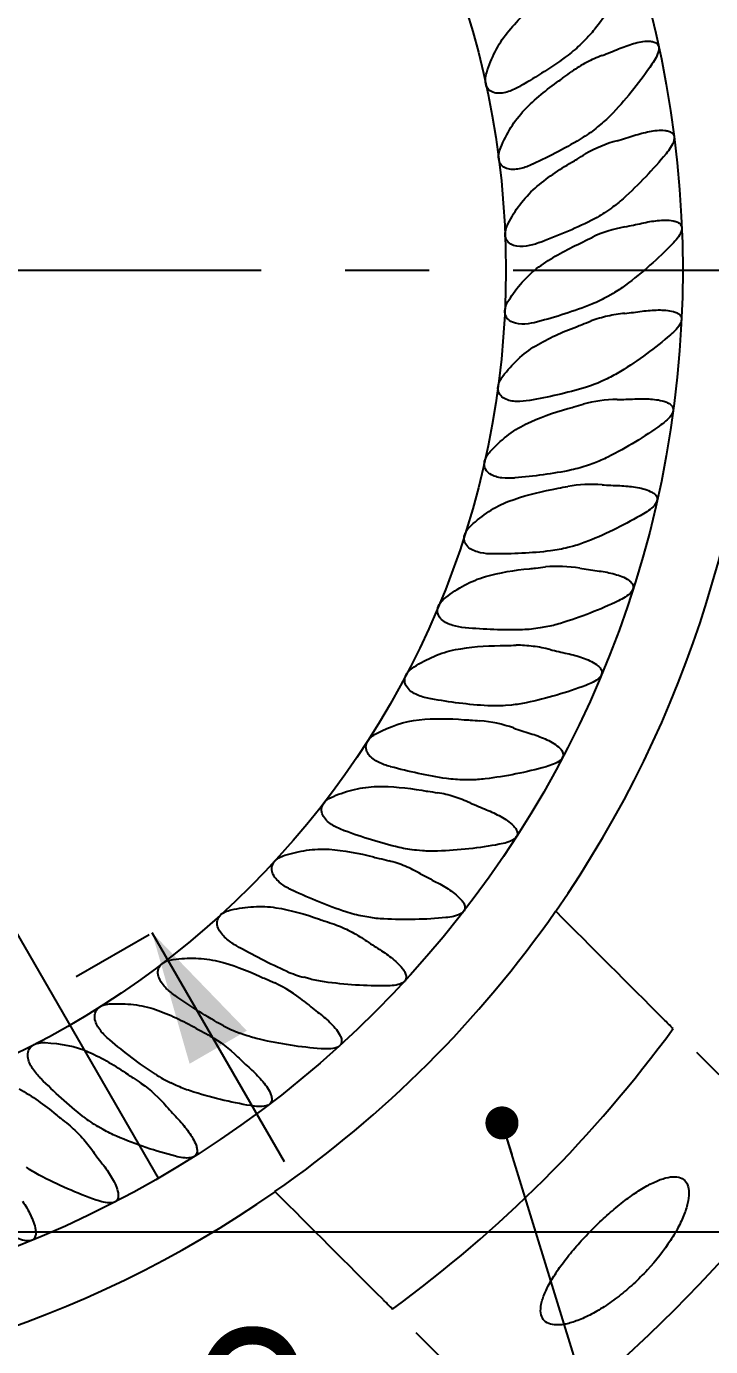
# Model space of a CAD drawing. Header units: millimetres. Extents: x 8 to 3888, y -9869 to 412.
# Drawn here: x 135.79 to 156.48, y 169.19 to 209.13 of the extents above; entities that cross this region are included whole.
import ezdxf

# ---------------------------------------------------------------- set-up
doc = ezdxf.new("R2010")
doc.units = ezdxf.units.MM
doc.linetypes.add('CENTERX2', pattern=[20.32, 12.7, -2.54, 2.54, -2.54])
for name, color, linetype in [('CENTERLINE', 4, 'CENTERX2'), ('DIMENSIONS', 2, 'Continuous'), ('TEXT', 2, 'Continuous')]:
    doc.layers.add(name, color=color, linetype=linetype)
doc.layers.add('OUTLINE', color=7, linetype='Continuous', lineweight=25)
doc.styles.add('SLDTEXTSTYLE0', font='TXT', dxfattribs={"width": 0.75})
doc.dimstyles.new('SLDDIMSTYLE0', dxfattribs={"dimtxt": 3.5, "dimasz": 2, "dimexe": 0, "dimexo": 0.0625, "dimgap": 0.875, "dimtad": 1, "dimdec": 1, "dimrnd": 1e-09, "dimzin": 12, "dimdsep": 46, "dimtxsty": 'SLDTEXTSTYLE0', "dimblk1": 'NONE', "dimsah": 1, "dimcen": 0, "dimadec": 0, "dimazin": 3, "dimtfac": 1, "dimtdec": 1, "dimtmove": 0, "dimatfit": 3, "dimldrblk": 'NONE', "dimfxl": 0, "dimfrac": 2, "dimtolj": 1, "dimtzin": 12, "dimarcsym": 0})
doc.dimstyles.new('SLDDIMSTYLE1', dxfattribs={"dimtxt": 3.5, "dimasz": 2, "dimexe": 0, "dimexo": 0.0625, "dimgap": 0.875, "dimtad": 1, "dimrnd": 1e-09, "dimzin": 12, "dimdsep": 46, "dimtxsty": 'SLDTEXTSTYLE0', "dimsah": 1, "dimcen": 0.09, "dimadec": 0, "dimazin": 3, "dimtfac": 1, "dimtofl": 0, "dimtmove": 0, "dimatfit": 3, "dimfxl": 0, "dimfrac": 2, "dimtolj": 1, "dimtzin": 12, "dimarcsym": 0})
doc.dimstyles.new('SLDDIMSTYLE2', dxfattribs={"dimtxt": 3.5, "dimasz": 2, "dimexe": 0, "dimexo": 0.0625, "dimgap": 0.875, "dimtad": 1, "dimdec": 4, "dimzin": 12, "dimdsep": 46, "dimtxsty": 'SLDTEXTSTYLE0', "dimsah": 1, "dimcen": 0.09, "dimazin": 3, "dimtfac": 1, "dimtofl": 0, "dimtmove": 0, "dimatfit": 3, "dimfxl": 0, "dimfrac": 2, "dimtolj": 1, "dimtzin": 12, "dimarcsym": 0})
doc.dimstyles.new('SLDDIMSTYLE3', dxfattribs={"dimtxt": 3.5, "dimasz": 2, "dimexe": 0, "dimexo": 0.0625, "dimgap": 0.875, "dimtad": 1, "dimrnd": 1e-09, "dimzin": 12, "dimdsep": 46, "dimtxsty": 'SLDTEXTSTYLE0', "dimsah": 1, "dimcen": 0.09, "dimadec": 0, "dimazin": 3, "dimtfac": 1, "dimtmove": 0, "dimatfit": 0, "dimfxl": 0, "dimfrac": 2, "dimtolj": 1, "dimtzin": 12, "dimarcsym": 0})
doc.dimstyles.new('SLDDIMSTYLE5', dxfattribs={"dimtxt": 0.18, "dimasz": 1, "dimexe": 0, "dimexo": 0.0625, "dimgap": 0, "dimtad": 0, "dimtih": 1, "dimtoh": 1, "dimdec": 0, "dimrnd": 1e-09, "dimzin": 0, "dimdsep": 46, "dimtxsty": 'Standard', "dimblk1": 'DOT', "dimblk2": 'DOT', "dimsah": 1, "dimcen": 0.09, "dimadec": 0, "dimazin": 0, "dimtfac": 1, "dimtdec": 0, "dimtofl": 0, "dimtmove": 0, "dimatfit": 3, "dimldrblk": 'DOT', "dimfxl": 0, "dimfrac": 2, "dimtolj": 1, "dimtzin": 0, "dimarcsym": 0})

# ---------------------------------------------------------------- blocks, each defined once
blk = doc.blocks.new('_D_1')
at = {"layer": 'DIMENSIONS'}
for q in [(77.725, 281.754), (139.774, 174.281)]:
    blk.add_line((108.049, 229.232), q, dxfattribs=at)
blk.add_solid([(108.049, 229.232), (107.482, 231.214), (106.616, 230.714)], dxfattribs=at)
at = {"layer": 'DIMENSIONS', "char_height": 3.5, "attachment_point": 1, "rotation": 300, "style": 'SLDTEXTSTYLE0'}
for s, insert in [('%%c', (82.425, 282.634)), ('63,5', (85.051, 278.086))]:
    blk.add_mtext(s, dxfattribs=dict(at, insert=insert))
blk = doc.blocks.new('_None')
blk = doc.blocks.new('_D_2')
at = {"layer": 'DIMENSIONS'}
for p, q in [((199.912, 201.757), (210.803, 201.757)), ((208.803, 172.656), (208.803, 201.757)), ((124.912, 172.656), (210.803, 172.656))]:
    blk.add_line(p, q, dxfattribs=at)
for points in [[(208.803, 201.757), (208.303, 199.757), (209.303, 199.757)], [(208.803, 172.656), (209.303, 174.656), (208.303, 174.656)]]:
    blk.add_solid(points, dxfattribs=at)
at = {"layer": 'DIMENSIONS', "insert": (204.291, 182.681), "char_height": 3.5, "attachment_point": 1, "rotation": 90, "style": 'SLDTEXTSTYLE0'}
blk.add_mtext('29,1', dxfattribs=at)
blk = doc.blocks.new('_D_4')
at = {"layer": 'DIMENSIONS'}
blk.add_line((134.666, 154.085), (146.809, 133.053), dxfattribs=at)
blk.add_arc((123.912, 172.713), 43.795, 270, 300, dxfattribs=at)
for points in [[(145.809, 134.785), (143.814, 134.264), (144.295, 133.386)], [(123.912, 128.918), (125.922, 128.464), (125.9, 129.463)]]:
    blk.add_solid(points, dxfattribs=at)
at = {"layer": 'DIMENSIONS', "insert": (130.679, 133.857), "char_height": 3.5, "attachment_point": 1, "rotation": 15, "style": 'SLDTEXTSTYLE0'}
blk.add_mtext('30°', dxfattribs=at)
blk = doc.blocks.new('_D_5')
at = {"layer": 'DIMENSIONS'}
for p, q in [((156.054, 178.099), (189.569, 144.584)), ((147.569, 169.614), (181.084, 136.099)), ((188.155, 145.999), (190.983, 148.827)), ((179.67, 137.513), (188.155, 145.999)), ((179.67, 137.513), (176.841, 134.685))]:
    blk.add_line(p, q, dxfattribs=at)
for points in [[(188.155, 145.999), (189.923, 147.059), (189.215, 147.766)], [(179.67, 137.513), (177.902, 136.453), (178.609, 135.746)]]:
    blk.add_solid(points, dxfattribs=at)
at = {"layer": 'DIMENSIONS', "insert": (178.893, 143.118), "char_height": 3.5, "attachment_point": 1, "rotation": 45, "style": 'SLDTEXTSTYLE0'}
blk.add_mtext('12', dxfattribs=at)
blk = doc.blocks.new('_Dot')
at = {"color": 0, "linetype": 'ByBlock', "lineweight": -2}
blk.add_line((-0.5, 0), (-1, 0), dxfattribs=at)
at = {"color": 0, "linetype": 'ByBlock', "const_width": 0.5}
blk.add_lwpolyline([(-0.25, 0, 1), (0.25, 0, 1)], format="xyb", close=True, dxfattribs=at)

msp = doc.modelspace()

# ---------------------------------------------------------------- linework, layer by layer
at = {"layer": 'CENTERLINE'}
for p, q in [((48.91153, 201.75653), (198.91153, 201.75653)), ((106.50147, 162.60464), (141.32159, 182.70804))]:
    msp.add_line(p, q, dxfattribs=at)
at = {"layer": 'CENTERLINE', "linetype": 'Continuous'}
msp.add_line((143.58953, 174.77983), (139.58953, 181.70804), dxfattribs=at)
at = {"layer": 'CENTERLINE'}
msp.add_solid([(139.58953, 181.70804), (140.72351, 177.74394), (142.45556, 178.74394)], dxfattribs=at)
at = {"layer": 'OUTLINE'}
for p, q in [((152.7047, 208.73983), (152.5761, 208.61123)), ((153.20377, 206.20377), (153.06445, 206.08686)), ((153.47991, 203.63386), (153.33093, 203.52954)), ((153.53101, 201.04966), (153.37351, 200.95872)), ((153.35669, 198.47084), (153.19186, 198.39398)), ((152.95828, 195.91703), (152.78737, 195.85483)), ((152.3388, 193.40766), (152.16313, 193.36059)), ((151.50297, 190.96183), (151.32387, 190.93025)), ((150.45716, 188.59815), (150.27598, 188.5823)), ((149.20931, 186.33462), (149.02745, 186.33462)), ((147.76894, 184.18846), (147.58776, 184.20431)), ((146.147, 182.176), (145.96789, 182.20758)), ((144.35583, 180.31256), (144.18016, 180.35963)), ((142.40907, 178.61232), (142.23817, 178.67453)), ((140.32153, 177.08823), (140.1567, 177.16509)), ((138.1091, 175.75187), (137.95159, 175.84281))]:
    msp.add_line(p, q, dxfattribs=at)
for radius in [44.5, 31.72583, 26.37716]:
    msp.add_circle((123.91153, 201.75653), radius, dxfattribs=at)
for radius, start, end in [(33.96882, 325.173677, 34.826323), (33.9621, 304.824287, 325.175713), (38.92189, 306.132214, 323.867786), (33.96882, 235.173677, 304.826323)]:
    msp.add_arc((123.91153, 201.75653), radius, start, end, dxfattribs=at)
for points, knots in [([(154.04748, 210.6426), (153.8986, 210.37743), (153.73748, 210.11341), (153.38746, 209.58821), (153.19994, 209.32938), (153.00438, 209.07893)], [0, 0, 0, 0, 0.5, 0.5, 1, 1, 1, 1]), ([(149.71104, 207.73176), (149.78011, 207.94819), (149.86416, 208.16255), (150.06773, 208.56654), (150.18737, 208.75714), (150.33007, 208.93306)], [0, 0, 0, 0, 0.5, 0.5, 1, 1, 1, 1]), ([(153.69371, 208.4477), (153.84336, 208.51067), (153.9956, 208.56639), (154.22386, 208.63057), (154.30003, 208.64878), (154.45328, 208.67549), (154.53104, 208.68432), (154.6454, 208.68256), (154.68323, 208.6795), (154.75827, 208.66415), (154.796, 208.65184), (154.86283, 208.60791), (154.89005, 208.57526), (154.91683, 208.4957), (154.9168, 208.45288), (154.89925, 208.33154), (154.86678, 208.25682), (154.79435, 208.11559), (154.752, 208.04781), (154.70727, 207.98226)], [0, 0, 0, 0, 0.25, 0.25, 0.375, 0.375, 0.5, 0.5, 0.5625, 0.5625, 0.625, 0.625, 0.6875, 0.6875, 0.75, 0.75, 0.875, 0.875, 1, 1, 1, 1]), ([(152.17256, 208.26233), (151.94034, 208.08883), (151.70205, 207.92495), (151.21716, 207.61131), (150.96978, 207.46117), (150.7241, 207.31922)], [0, 0, 0, 0, 0.5, 0.5, 1, 1, 1, 1]), ([(153.20071, 208.24926), (153.03935, 208.18744), (152.88164, 208.11723), (152.57493, 207.95673), (152.42492, 207.86568), (152.28253, 207.76467)], [0, 0, 0, 0, 0.5, 0.5, 1, 1, 1, 1]), ([(150.71718, 207.31523), (150.60572, 207.25111), (150.49072, 207.19556), (150.24751, 207.11672), (150.11623, 207.09196), (149.92607, 207.12102), (149.86288, 207.14284), (149.75619, 207.22153), (149.71609, 207.2776), (149.67176, 207.40363), (149.66654, 207.47161), (149.67641, 207.6048), (149.691, 207.66897), (149.71104, 207.73176)], [0, 0, 0, 0, 0.25, 0.25, 0.5, 0.5, 0.625, 0.625, 0.75, 0.75, 0.875, 0.875, 1, 1, 1, 1]), ([(154.70727, 207.98226), (154.53582, 207.73103), (154.35236, 207.48216), (153.9583, 206.98994), (153.74856, 206.74798), (153.53187, 206.51546)], [0, 0, 0, 0, 0.5, 0.5, 1, 1, 1, 1]), ([(150.13364, 205.46045), (150.22114, 205.66962), (150.32331, 205.87553), (150.56168, 206.26095), (150.69761, 206.4405), (150.85502, 206.60322)], [0, 0, 0, 0, 0.5, 0.5, 1, 1, 1, 1]), ([(154.16356, 205.82655), (154.31844, 205.87634), (154.47541, 205.91868), (154.70893, 205.96274), (154.78653, 205.97421), (154.94173, 205.98735), (155.02009, 205.98933), (155.13477, 205.97718), (155.17262, 205.97061), (155.24669, 205.94793), (155.28285, 205.93183), (155.34366, 205.88234), (155.36781, 205.84621), (155.38612, 205.76551), (155.38214, 205.72284), (155.35337, 205.60353), (155.31447, 205.53228), (155.23008, 205.39843), (155.1827, 205.33561), (155.13269, 205.27455)], [0, 0, 0, 0, 0.25, 0.25, 0.375, 0.375, 0.5, 0.5, 0.5625, 0.5625, 0.625, 0.625, 0.6875, 0.6875, 0.75, 0.75, 0.875, 0.875, 1, 1, 1, 1]), ([(151.09965, 204.95781), (150.98303, 204.90365), (150.86362, 204.85834), (150.61446, 204.801), (150.48152, 204.78777), (150.29462, 204.83329), (150.23358, 204.86054), (150.13415, 204.94822), (150.09909, 205.00758), (150.06591, 205.13699), (150.06663, 205.20517), (150.08808, 205.33698), (150.1082, 205.39964), (150.13364, 205.46045)], [0, 0, 0, 0, 0.25, 0.25, 0.5, 0.5, 0.625, 0.625, 0.75, 0.75, 0.875, 0.875, 1, 1, 1, 1]), ([(155.13269, 205.27455), (154.93994, 205.03915), (154.73554, 204.80729), (154.30053, 204.35173), (154.07014, 204.12859), (153.83392, 203.91576)], [0, 0, 0, 0, 0.5, 0.5, 1, 1, 1, 1]), ([(150.35667, 203.16095), (150.4611, 203.35985), (150.57793, 203.55203), (150.84877, 203.9163), (151.00307, 204.08738), (151.1749, 204.2365)], [0, 0, 0, 0, 0.5, 0.5, 1, 1, 1, 1]), ([(151.2752, 202.57603), (151.1543, 202.53224), (151.0314, 202.4975), (150.77819, 202.4621), (150.64461, 202.46051), (150.46239, 202.52215), (150.40395, 202.55461), (150.31254, 202.65063), (150.28278, 202.71281), (150.26101, 202.84462), (150.26767, 202.91248), (150.30053, 203.04192), (150.32603, 203.10258), (150.35667, 203.16095)], [0, 0, 0, 0, 0.25, 0.25, 0.5, 0.5, 0.625, 0.625, 0.75, 0.75, 0.875, 0.875, 1, 1, 1, 1]), ([(154.40316, 203.17443), (154.56188, 203.21055), (154.72209, 203.23907), (154.95883, 203.2626), (155.03722, 203.26725), (155.19312, 203.26675), (155.27135, 203.26188), (155.38485, 203.23958), (155.42236, 203.22953), (155.49358, 203.2005), (155.52812, 203.18131), (155.5845, 203.12601), (155.60493, 203.08801), (155.61567, 203.0059), (155.60778, 202.96378), (155.56873, 202.84826), (155.52379, 202.7806), (155.42839, 202.6551), (155.37574, 202.59663), (155.3205, 202.54005)], [0, 0, 0, 0, 0.25, 0.25, 0.375, 0.375, 0.5, 0.5, 0.5625, 0.5625, 0.625, 0.625, 0.6875, 0.6875, 0.75, 0.75, 0.875, 0.875, 1, 1, 1, 1]), ([(155.3205, 202.54005), (155.10791, 202.32229), (154.88415, 202.10922), (154.41165, 201.69377), (154.16241, 201.49129), (153.90825, 201.29964)], [0, 0, 0, 0, 0.5, 0.5, 1, 1, 1, 1]), ([(150.37844, 200.85075), (150.49998, 201.04007), (150.63326, 201.22147), (150.9349, 201.56074), (151.10329, 201.71744), (151.2873, 201.8509)], [0, 0, 0, 0, 0.5, 0.5, 1, 1, 1, 1]), ([(151.24249, 200.18801), (151.11824, 200.15492), (150.99278, 200.13103), (150.73745, 200.11783), (150.60423, 200.12789), (150.42808, 200.20517), (150.37269, 200.2426), (150.29, 200.34622), (150.26578, 200.41077), (150.25558, 200.54397), (150.26813, 200.61099), (150.31214, 200.73708), (150.34284, 200.79529), (150.37844, 200.85075)], [0, 0, 0, 0, 0.25, 0.25, 0.5, 0.5, 0.625, 0.625, 0.75, 0.75, 0.875, 0.875, 1, 1, 1, 1]), ([(154.41071, 200.51151), (154.57175, 200.53363), (154.73373, 200.54808), (154.9713, 200.55092), (155.04965, 200.54875), (155.20454, 200.53479), (155.28183, 200.52324), (155.39316, 200.49126), (155.42967, 200.47805), (155.49821, 200.4431), (155.53097, 200.42114), (155.58268, 200.36144), (155.60003, 200.32197), (155.60413, 200.2393), (155.59287, 200.19807), (155.54377, 200.08527), (155.49315, 200.02197), (155.38667, 199.90467), (155.32909, 199.85103), (155.26927, 199.7996)], [0, 0, 0, 0, 0.25, 0.25, 0.375, 0.375, 0.5, 0.5, 0.5625, 0.5625, 0.625, 0.625, 0.6875, 0.6875, 0.75, 0.75, 0.875, 0.875, 1, 1, 1, 1]), ([(153.88315, 200.44742), (153.70949, 200.42929), (153.53619, 200.40165), (153.19833, 200.32558), (153.03274, 200.27704), (152.87083, 200.21699)], [0, 0, 0, 0, 0.5, 0.5, 1, 1, 1, 1]), ([(155.26927, 199.7996), (155.03839, 199.6011), (154.79697, 199.40839), (154.29064, 199.03612), (154.02454, 198.85599), (153.75428, 198.68699)], [0, 0, 0, 0, 0.5, 0.5, 1, 1, 1, 1]), ([(150.19879, 198.54746), (150.33741, 198.72683), (150.48874, 198.89862), (150.81939, 199.20991), (150.99734, 199.34823), (151.19135, 199.46459)], [0, 0, 0, 0, 0.5, 0.5, 1, 1, 1, 1]), ([(151.00178, 197.81193), (150.87512, 197.78979), (150.74806, 197.77693), (150.49255, 197.78603), (150.36071, 197.80766), (150.19197, 197.90001), (150.14005, 197.94212), (150.06671, 198.05255), (150.0482, 198.11896), (150.04965, 198.25255), (150.06799, 198.31822), (150.12283, 198.43999), (150.15848, 198.4953), (150.19879, 198.54746)], [0, 0, 0, 0, 0.25, 0.25, 0.5, 0.5, 0.625, 0.625, 0.75, 0.75, 0.875, 0.875, 1, 1, 1, 1]), ([(154.18614, 197.85807), (154.34823, 197.86605), (154.51068, 197.86634), (154.74719, 197.84856), (154.8249, 197.8396), (154.97759, 197.81237), (155.05318, 197.79434), (155.16157, 197.75294), (155.19682, 197.73669), (155.26225, 197.6961), (155.29267, 197.67199), (155.3399, 197.60794), (155.35415, 197.56744), (155.35166, 197.48406), (155.337, 197.44399), (155.27841, 197.33543), (155.22302, 197.27727), (155.10577, 197.16865), (155.04351, 197.1201), (154.97939, 197.07404)], [0, 0, 0, 0, 0.25, 0.25, 0.375, 0.375, 0.5, 0.5, 0.5625, 0.5625, 0.625, 0.625, 0.6875, 0.6875, 0.75, 0.75, 0.875, 0.875, 1, 1, 1, 1]), ([(154.97939, 197.07404), (154.73187, 196.89626), (154.47457, 196.72536), (153.93832, 196.39899), (153.65757, 196.24272), (153.37319, 196.09771)], [0, 0, 0, 0, 0.5, 0.5, 1, 1, 1, 1]), ([(150.5549, 195.46587), (150.42679, 195.45486), (150.29909, 195.45312), (150.04535, 195.48445), (149.9159, 195.51749), (149.75584, 195.62419), (149.70779, 195.67067), (149.64436, 195.78708), (149.63171, 195.85484), (149.64479, 195.98779), (149.66879, 196.05162), (149.73403, 196.16815), (149.77437, 196.22014), (149.81907, 196.26858)], [0, 0, 0, 0, 0.25, 0.25, 0.5, 0.5, 0.625, 0.625, 0.75, 0.75, 0.875, 0.875, 1, 1, 1, 1]), ([(153.73117, 195.2343), (153.89329, 195.22813), (154.0552, 195.21425), (154.28919, 195.17593), (154.36576, 195.16025), (154.51532, 195.11988), (154.58861, 195.09555), (154.6934, 195.04474), (154.72708, 195.02552), (154.78904, 194.9792), (154.8174, 194.95232), (154.85876, 194.88447), (154.86941, 194.8428), (154.85962, 194.76005), (154.84152, 194.72141), (154.77359, 194.61829), (154.71332, 194.56521), (154.58717, 194.46732), (154.52094, 194.4244), (154.45306, 194.38412)], [0, 0, 0, 0, 0.25, 0.25, 0.375, 0.375, 0.5, 0.5, 0.5625, 0.5625, 0.625, 0.625, 0.6875, 0.6875, 0.75, 0.75, 0.875, 0.875, 1, 1, 1, 1]), ([(149.24217, 194.03148), (149.40951, 194.18374), (149.58593, 194.32488), (149.96559, 194.57451), (150.1674, 194.68133), (150.37892, 194.76231)], [0, 0, 0, 0, 0.5, 0.5, 1, 1, 1, 1]), ([(154.45306, 194.38412), (154.19062, 194.22837), (153.91931, 194.08052), (153.35723, 193.80243), (153.06431, 193.67136), (152.76788, 193.55149)], [0, 0, 0, 0, 0.5, 0.5, 1, 1, 1, 1]), ([(149.90525, 193.16768), (149.77667, 193.16788), (149.6493, 193.17727), (149.39925, 193.23061), (149.27318, 193.2748), (149.12303, 193.39505), (149.07921, 193.44554), (149.02616, 193.56703), (149.01947, 193.63564), (149.04409, 193.76694), (149.07356, 193.82843), (149.14871, 193.93884), (149.19342, 193.98711), (149.24217, 194.03148)], [0, 0, 0, 0, 0.25, 0.25, 0.5, 0.5, 0.625, 0.625, 0.75, 0.75, 0.875, 0.875, 1, 1, 1, 1]), ([(151.6392, 193.2602), (151.35065, 193.22597), (151.06218, 193.20323), (150.48615, 193.1741), (150.19728, 193.16777), (149.91324, 193.16768)], [0, 0, 0, 0, 0.5, 0.5, 1, 1, 1, 1]), ([(153.04924, 192.66016), (153.2101, 192.6399), (153.37015, 192.61197), (153.59973, 192.55348), (153.67456, 192.53122), (153.81982, 192.47809), (153.89039, 192.44766), (153.99041, 192.38804), (154.02238, 192.36599), (154.08044, 192.3143), (154.10643, 192.28505), (154.14193, 192.21387), (154.14904, 192.17148), (154.13225, 192.08975), (154.11088, 192.05278), (154.0343, 191.95589), (153.96959, 191.90819), (153.83525, 191.82156), (153.76548, 191.78454), (153.69429, 191.7503)], [0, 0, 0, 0, 0.25, 0.25, 0.375, 0.375, 0.5, 0.5, 0.5625, 0.5625, 0.625, 0.625, 0.6875, 0.6875, 0.75, 0.75, 0.875, 0.875, 1, 1, 1, 1]), ([(148.4725, 191.85316), (148.65273, 191.99046), (148.84064, 192.11548), (149.23866, 192.33016), (149.45031, 192.41974), (149.66862, 192.48214)], [0, 0, 0, 0, 0.5, 0.5, 1, 1, 1, 1]), ([(149.05777, 190.93486), (148.92969, 190.94627), (148.80363, 190.96673), (148.55918, 191.04165), (148.43744, 191.09667), (148.29834, 191.22954), (148.25909, 191.28365), (148.21683, 191.40931), (148.21614, 191.47824), (148.25211, 191.6069), (148.28683, 191.66559), (148.37131, 191.76902), (148.42007, 191.81322), (148.4725, 191.85316)], [0, 0, 0, 0, 0.25, 0.25, 0.5, 0.5, 0.625, 0.625, 0.75, 0.75, 0.875, 0.875, 1, 1, 1, 1]), ([(153.69429, 191.7503), (153.41864, 191.61771), (153.13522, 191.49401), (152.55153, 191.26619), (152.24929, 191.16147), (151.94295, 191.06771)], [0, 0, 0, 0, 0.5, 0.5, 1, 1, 1, 1]), ([(150.79318, 190.87591), (150.50264, 190.86695), (150.21326, 190.86944), (149.63695, 190.89063), (149.34874, 190.90949), (149.06573, 190.93416)], [0, 0, 0, 0, 0.5, 0.5, 1, 1, 1, 1]), ([(147.5159, 189.75022), (147.70814, 189.87175), (147.90669, 189.98005), (148.32188, 190.15904), (148.53989, 190.22952), (148.76229, 190.27256)], [0, 0, 0, 0, 0.5, 0.5, 1, 1, 1, 1]), ([(151.6279, 190.27547), (151.45992, 190.31748), (151.28762, 190.35093), (150.94229, 190.39527), (150.76991, 190.40622), (150.59782, 190.40517)], [0, 0, 0, 0, 0.5, 0.5, 1, 1, 1, 1]), ([(152.14556, 190.15526), (152.30422, 190.12102), (152.46132, 190.07923), (152.68563, 190.00064), (152.75857, 189.97178), (152.89948, 189.90563), (152.9683, 189.86823), (153.06164, 189.80036), (153.09117, 189.77576), (153.14401, 189.71915), (153.16731, 189.68713), (153.19534, 189.61406), (153.19837, 189.57074), (153.17406, 189.49153), (153.14941, 189.45663), (153.06467, 189.36729), (152.99544, 189.32512), (152.85517, 189.25124), (152.78269, 189.22052), (152.70886, 189.19264)], [0, 0, 0, 0, 0.25, 0.25, 0.375, 0.375, 0.5, 0.5, 0.5625, 0.5625, 0.625, 0.625, 0.6875, 0.6875, 0.75, 0.75, 0.875, 0.875, 1, 1, 1, 1]), ([(148.01891, 188.7844), (147.89231, 188.80693), (147.76851, 188.8383), (147.53152, 188.93424), (147.41504, 188.99966), (147.28805, 189.14414), (147.25367, 189.20148), (147.22252, 189.33033), (147.22784, 189.39907), (147.27489, 189.5241), (147.31459, 189.57954), (147.40777, 189.67521), (147.46019, 189.71499), (147.5159, 189.75022)], [0, 0, 0, 0, 0.25, 0.25, 0.5, 0.5, 0.625, 0.625, 0.75, 0.75, 0.875, 0.875, 1, 1, 1, 1]), ([(149.74258, 188.57442), (149.45226, 188.59083), (149.16416, 188.61854), (148.59195, 188.68987), (148.3066, 188.73376), (148.02678, 188.78301)], [0, 0, 0, 0, 0.5, 0.5, 1, 1, 1, 1]), ([(146.79658, 186.73267), (146.67248, 186.76613), (146.55194, 186.80814), (146.32431, 186.92429), (146.21401, 186.99955), (146.10005, 187.1544), (146.07075, 187.21446), (146.05079, 187.34542), (146.06196, 187.41343), (146.11952, 187.53391), (146.16379, 187.58569), (146.26488, 187.67299), (146.32074, 187.70824), (146.37966, 187.73865)], [0, 0, 0, 0, 0.25, 0.25, 0.5, 0.5, 0.625, 0.625, 0.75, 0.75, 0.875, 0.875, 1, 1, 1, 1]), ([(151.02701, 187.73865), (151.1832, 187.69036), (151.33414, 187.63567), (151.5501, 187.53823), (151.62033, 187.50317), (151.75583, 187.42458), (151.82128, 187.38127), (151.9088, 187.30514), (151.93627, 187.27779), (151.98363, 187.21715), (152.00411, 187.18344), (152.02586, 187.10685), (152.0249, 187.06437), (151.9933, 186.98705), (151.96563, 186.95469), (151.87424, 186.87393), (151.80161, 186.83776), (151.65607, 186.77657), (151.58069, 186.75206), (151.50426, 186.7306)], [0, 0, 0, 0, 0.25, 0.25, 0.375, 0.375, 0.5, 0.5, 0.5625, 0.5625, 0.625, 0.625, 0.6875, 0.6875, 0.75, 0.75, 0.875, 0.875, 1, 1, 1, 1]), ([(148.49539, 186.37326), (148.20749, 186.41492), (147.92287, 186.46765), (147.35912, 186.58858), (147.0788, 186.65714), (146.80429, 186.7306)], [0, 0, 0, 0, 0.5, 0.5, 1, 1, 1, 1]), ([(145.07242, 185.83376), (145.28217, 185.91979), (145.49605, 185.9919), (145.93576, 186.09617), (146.16341, 186.12796), (146.39058, 186.13174)], [0, 0, 0, 0, 0.5, 0.5, 1, 1, 1, 1]), ([(145.40007, 184.79528), (145.27931, 184.83944), (145.16284, 184.89183), (144.94611, 185.02747), (144.84276, 185.11212), (144.74279, 185.27646), (144.71889, 185.3389), (144.71059, 185.4712), (144.72776, 185.53797), (144.79581, 185.65293), (144.84453, 185.70064), (144.95291, 185.77868), (145.01144, 185.80875), (145.07242, 185.83376)], [0, 0, 0, 0, 0.25, 0.25, 0.5, 0.5, 0.625, 0.625, 0.75, 0.75, 0.875, 0.875, 1, 1, 1, 1]), ([(149.21316, 185.637), (149.0548, 185.70764), (148.89055, 185.7706), (148.5587, 185.87404), (148.39095, 185.91474), (148.22125, 185.9436)], [0, 0, 0, 0, 0.5, 0.5, 1, 1, 1, 1]), ([(149.70209, 185.42872), (149.85118, 185.36794), (149.99602, 185.30092), (150.20393, 185.18456), (150.27193, 185.14288), (150.39995, 185.05295), (150.46056, 185.00488), (150.54142, 184.92152), (150.56645, 184.89199), (150.60862, 184.82769), (150.62637, 184.79229), (150.64205, 184.71415), (150.63778, 184.67164), (150.6005, 184.59744), (150.56993, 184.56693), (150.47161, 184.49377), (150.39564, 184.4639), (150.24485, 184.41545), (150.16779, 184.39765), (150.08966, 184.38291)], [0, 0, 0, 0, 0.25, 0.25, 0.375, 0.375, 0.5, 0.5, 0.5625, 0.5625, 0.625, 0.625, 0.6875, 0.6875, 0.75, 0.75, 0.875, 0.875, 1, 1, 1, 1]), ([(147.0611, 184.28917), (146.77813, 184.35572), (146.49925, 184.43303), (145.94807, 184.60265), (145.67457, 184.69546), (145.40758, 184.79254)], [0, 0, 0, 0, 0.5, 0.5, 1, 1, 1, 1]), ([(143.60414, 184.05006), (143.81899, 184.11698), (144.03773, 184.17027), (144.48687, 184.23627), (144.71654, 184.24806), (144.94325, 184.23201)], [0, 0, 0, 0, 0.5, 0.5, 1, 1, 1, 1]), ([(150.08966, 184.38291), (149.79057, 184.32646), (149.48521, 184.28029), (148.86059, 184.21105), (148.54024, 184.18809), (148.22134, 184.17686)], [0, 0, 0, 0, 0.5, 0.5, 1, 1, 1, 1]), ([(143.84003, 182.98697), (143.72358, 183.04149), (143.61212, 183.10383), (143.40804, 183.25784), (143.31245, 183.35118), (143.22719, 183.52361), (143.20882, 183.58789), (143.21208, 183.72042), (143.23501, 183.78543), (143.31282, 183.89403), (143.36551, 183.9373), (143.48028, 184.0056), (143.54121, 184.03046), (143.60414, 184.05006)], [0, 0, 0, 0, 0.25, 0.25, 0.5, 0.5, 0.625, 0.625, 0.75, 0.75, 0.875, 0.875, 1, 1, 1, 1]), ([(147.71197, 183.49316), (147.56036, 183.57733), (147.40222, 183.65437), (147.08065, 183.78634), (146.9171, 183.8415), (146.75055, 183.88504)], [0, 0, 0, 0, 0.5, 0.5, 1, 1, 1, 1]), ([(145.45063, 182.33802), (145.17473, 182.42892), (144.9037, 182.5302), (144.36927, 182.74726), (144.10471, 182.86364), (143.84727, 182.98359)], [0, 0, 0, 0, 0.5, 0.5, 1, 1, 1, 1]), ([(148.18088, 183.24306), (148.3241, 183.16952), (148.46474, 183.08881), (148.66176, 182.95449), (148.72489, 182.90766), (148.844, 182.80727), (148.90075, 182.75344), (148.97358, 182.66358), (148.99572, 182.63224), (149.0322, 182.56392), (149.04656, 182.52682), (149.05485, 182.44881), (149.04669, 182.40632), (149.00264, 182.33581), (148.96991, 182.30856), (148.86467, 182.24399), (148.78773, 182.22144), (148.63233, 182.18615), (148.55428, 182.17526), (148.47584, 182.16745)], [0, 0, 0, 0, 0.25, 0.25, 0.375, 0.375, 0.5, 0.5, 0.5625, 0.5625, 0.625, 0.625, 0.6875, 0.6875, 0.75, 0.75, 0.875, 0.875, 1, 1, 1, 1]), ([(142.12832, 181.32151), (142.01707, 181.38597), (141.91146, 181.45779), (141.72158, 181.629), (141.6345, 181.73031), (141.56458, 181.90952), (141.55188, 181.97516), (141.56669, 182.1069), (141.5952, 182.16966), (141.68217, 182.27107), (141.73844, 182.30958), (141.85872, 182.36762), (141.92158, 182.38707), (141.98598, 182.40111)], [0, 0, 0, 0, 0.25, 0.25, 0.5, 0.5, 0.625, 0.625, 0.75, 0.75, 0.875, 0.875, 1, 1, 1, 1]), ([(141.98598, 182.40111), (142.20919, 182.44978), (142.4332, 182.48357), (142.88357, 182.50959), (143.11189, 182.50133), (143.33585, 182.46567)], [0, 0, 0, 0, 0.5, 0.5, 1, 1, 1, 1]), ([(148.47584, 182.16745), (148.173, 182.13728), (147.86133, 182.11769), (147.22994, 182.10334), (146.91366, 182.1085), (146.59666, 182.12501)], [0, 0, 0, 0, 0.5, 0.5, 1, 1, 1, 1]), ([(145.10604, 181.96249), (145.26887, 181.90435), (145.4271, 181.835), (145.73517, 181.67586), (145.88579, 181.58549), (146.02964, 181.48831)], [0, 0, 0, 0, 0.5, 0.5, 1, 1, 1, 1]), ([(140.23027, 180.89948), (140.45644, 180.92845), (140.68235, 180.94263), (141.13359, 180.92934), (141.36072, 180.90116), (141.58063, 180.84613)], [0, 0, 0, 0, 0.5, 0.5, 1, 1, 1, 1]), ([(143.67623, 180.53466), (143.40949, 180.64918), (143.14836, 180.77366), (142.63473, 181.03655), (142.38118, 181.17563), (142.13524, 181.31751)], [0, 0, 0, 0, 0.5, 0.5, 1, 1, 1, 1]), ([(146.47497, 181.19829), (146.61167, 181.11228), (146.7451, 181.01926), (146.92874, 180.86901), (146.98746, 180.81697), (147.09764, 180.70632), (147.14937, 180.64776), (147.21355, 180.55288), (147.23282, 180.52), (147.26338, 180.44898), (147.27471, 180.41086), (147.27657, 180.33153), (147.26484, 180.28989), (147.21503, 180.2233), (147.18, 180.19886), (147.06939, 180.14348), (146.99058, 180.12769), (146.83274, 180.10608), (146.75399, 180.10202), (146.67506, 180.10107)], [0, 0, 0, 0, 0.25, 0.25, 0.375, 0.375, 0.5, 0.5, 0.5625, 0.5625, 0.625, 0.625, 0.6875, 0.6875, 0.75, 0.75, 0.875, 0.875, 1, 1, 1, 1]), ([(140.27797, 179.81157), (140.17276, 179.88549), (140.07381, 179.96624), (139.89958, 180.15334), (139.82165, 180.26186), (139.76763, 180.44648), (139.7607, 180.51297), (139.78692, 180.64292), (139.8208, 180.70297), (139.91628, 180.7964), (139.97569, 180.82987), (140.10057, 180.8772), (140.16489, 180.8911), (140.23027, 180.89948)], [0, 0, 0, 0, 0.25, 0.25, 0.5, 0.5, 0.625, 0.625, 0.75, 0.75, 0.875, 0.875, 1, 1, 1, 1]), ([(146.67506, 180.10107), (146.37084, 180.09741), (146.05933, 180.10502), (145.4285, 180.14577), (145.11371, 180.1785), (144.79934, 180.22258)], [0, 0, 0, 0, 0.5, 0.5, 1, 1, 1, 1]), ([(141.75141, 178.89281), (141.49584, 179.03004), (141.24659, 179.17678), (140.75765, 179.48354), (140.51708, 179.64426), (140.28452, 179.80698)], [0, 0, 0, 0, 0.5, 0.5, 1, 1, 1, 1]), ([(138.30307, 178.46865), (138.20469, 178.55145), (138.11316, 178.64052), (137.9559, 178.8421), (137.88773, 178.957), (137.85, 179.14562), (137.84889, 179.21246), (137.88634, 179.33963), (137.92532, 179.3965), (138.02858, 179.48125), (138.09068, 179.50941), (138.21921, 179.54568), (138.2845, 179.55392), (138.35036, 179.55657)], [0, 0, 0, 0, 0.25, 0.25, 0.5, 0.5, 0.625, 0.625, 0.75, 0.75, 0.875, 0.875, 1, 1, 1, 1]), ([(138.35036, 179.55657), (138.57862, 179.56574), (138.8051, 179.56012), (139.25315, 179.50753), (139.47657, 179.45975), (139.69093, 179.38574)], [0, 0, 0, 0, 0.5, 0.5, 1, 1, 1, 1]), ([(144.59734, 179.30999), (144.72689, 179.21173), (144.8512, 179.10781), (145.07806, 178.88637), (145.18477, 178.76902), (145.27787, 178.60066), (145.29432, 178.56549), (145.31792, 178.49267), (145.32561, 178.45389), (145.31989, 178.37488), (145.30412, 178.33467), (145.2484, 178.27338), (145.21101, 178.25213), (145.09675, 178.20737), (145.01583, 178.19837), (144.85802, 178.1908), (144.77955, 178.19358), (144.70104, 178.1995)], [0, 0, 0, 0, 0.25, 0.25, 0.5, 0.5, 0.5625, 0.5625, 0.625, 0.625, 0.6875, 0.6875, 0.75, 0.75, 0.875, 0.875, 1, 1, 1, 1]), ([(136.21863, 177.30296), (136.12785, 177.39402), (136.04443, 177.49073), (135.90533, 177.70525), (135.84743, 177.82565), (135.82629, 178.01685), (135.83101, 178.08353), (135.8794, 178.20695), (135.92318, 178.2602), (136.03344, 178.33564), (136.09776, 178.35828), (136.22896, 178.38321), (136.29472, 178.38573), (136.36056, 178.38262)], [0, 0, 0, 0, 0.25, 0.25, 0.5, 0.5, 0.625, 0.625, 0.75, 0.75, 0.875, 0.875, 1, 1, 1, 1]), ([(139.69082, 177.42496), (139.44835, 177.58384), (139.21285, 177.75172), (138.7523, 178.10008), (138.5266, 178.28119), (138.30918, 178.46351)], [0, 0, 0, 0, 0.5, 0.5, 1, 1, 1, 1]), ([(144.70104, 178.1995), (144.39773, 178.22237), (144.0888, 178.257), (143.46331, 178.35263), (143.15241, 178.41271), (142.84304, 178.48403)], [0, 0, 0, 0, 0.5, 0.5, 1, 1, 1, 1]), ([(142.56228, 177.59252), (142.68348, 177.48271), (142.79754, 177.36903), (143.00482, 177.12792), (143.10103, 177.0016), (143.17905, 176.82491), (143.19225, 176.7885), (143.20918, 176.71349), (143.21318, 176.67443), (143.20003, 176.59655), (143.18051, 176.55813), (143.11936, 176.50244), (143.08063, 176.48488), (142.96262, 176.45044), (142.88263, 176.44864), (142.72421, 176.45487), (142.64632, 176.46451), (142.5688, 176.47722)], [0, 0, 0, 0, 0.25, 0.25, 0.5, 0.5, 0.5625, 0.5625, 0.625, 0.625, 0.6875, 0.6875, 0.75, 0.75, 0.875, 0.875, 1, 1, 1, 1]), ([(137.51014, 176.14229), (137.28259, 176.32158), (137.06262, 176.50932), (136.63394, 176.89672), (136.4249, 177.09681), (136.22428, 177.29731)], [0, 0, 0, 0, 0.5, 0.5, 1, 1, 1, 1]), ([(142.5688, 176.47722), (142.26869, 176.52643), (141.96472, 176.58767), (141.34934, 176.73757), (141.04468, 176.82457), (140.74267, 176.9226)], [0, 0, 0, 0, 0.5, 0.5, 1, 1, 1, 1]), ([(137.0579, 175.90727), (137.19087, 175.79707), (137.316, 175.67767), (137.55179, 175.4219), (137.66208, 175.28575), (137.76361, 175.14579)], [0, 0, 0, 0, 0.5, 0.5, 1, 1, 1, 1]), ([(140.38528, 176.05895), (140.4962, 175.93925), (140.59991, 175.81614), (140.78572, 175.55745), (140.87078, 175.42237), (140.9327, 175.24081), (140.9427, 175.20342), (140.9531, 175.127), (140.95368, 175.0877), (140.93386, 175.01134), (140.91119, 174.97479), (140.8452, 174.92442), (140.80491, 174.91033), (140.68552, 174.88648), (140.60456, 174.89155), (140.44831, 174.91138), (140.37128, 174.92775), (140.29456, 174.94732)], [0, 0, 0, 0, 0.25, 0.25, 0.5, 0.5, 0.5625, 0.5625, 0.625, 0.625, 0.6875, 0.6875, 0.75, 0.75, 0.875, 0.875, 1, 1, 1, 1]), ([(140.29456, 174.94732), (139.99992, 175.02249), (139.70279, 175.10989), (139.10308, 175.31274), (138.80656, 175.42618), (138.5142, 175.55017)], [0, 0, 0, 0, 0.5, 0.5, 1, 1, 1, 1]), ([(138.0829, 174.72095), (138.18265, 174.59245), (138.27511, 174.46103), (138.43772, 174.18721), (138.51047, 174.04545), (138.55651, 173.86027), (138.56327, 173.82279), (138.56744, 173.74562), (138.56487, 173.70612), (138.53908, 173.63121), (138.51389, 173.5966), (138.44396, 173.55129), (138.40279, 173.54051), (138.28063, 173.52656), (138.20134, 173.53855), (138.04551, 173.57225), (137.97002, 173.5954), (137.89565, 173.62147)], [0, 0, 0, 0, 0.25, 0.25, 0.5, 0.5, 0.5625, 0.5625, 0.625, 0.625, 0.6875, 0.6875, 0.75, 0.75, 0.875, 0.875, 1, 1, 1, 1]), ([(137.89565, 173.62147), (137.60868, 173.72202), (137.32045, 173.83493), (136.7413, 174.08899), (136.45508, 174.22816), (136.1746, 174.37718)], [0, 0, 0, 0, 0.5, 0.5, 1, 1, 1, 1]), ([(155.26731, 172.39567), (155.36485, 172.54548), (155.44965, 172.69094), (155.59526, 172.9731), (155.65653, 173.11121), (155.75117, 173.36985), (155.78472, 173.49009), (155.82498, 173.71211), (155.83136, 173.81422), (155.8165, 173.99051), (155.79563, 174.06599), (155.72659, 174.19076), (155.6787, 174.23889), (155.55943, 174.30486), (155.4872, 174.32325), (155.31982, 174.3293), (155.22635, 174.31712), (155.02001, 174.26352), (154.90577, 174.22135), (154.66536, 174.11053), (154.53887, 174.04206), (154.27271, 173.87938), (154.13314, 173.78498), (153.85228, 173.57875), (153.70951, 173.46607), (153.41871, 173.22115), (153.27505, 173.0926), (152.99231, 172.82523), (152.85155, 172.68466), (152.58197, 172.40018), (152.45381, 172.25715), (152.21076, 171.96933), (152.09531, 171.82356), (151.88807, 171.54209), (151.79495, 171.40494), (151.63067, 171.13747), (151.56082, 171.009), (151.44944, 170.76898), (151.40702, 170.65562), (151.35173, 170.44658), (151.33923, 170.35289), (151.34402, 170.18618), (151.36181, 170.1126), (151.42698, 169.99194), (151.47401, 169.94426), (151.59702, 169.87431), (151.67339, 169.85244), (151.84865, 169.83664), (151.94815, 169.84221), (152.1714, 169.88165), (152.2921, 169.91506), (152.54856, 170.00812), (152.68614, 170.06864), (152.96992, 170.21433), (153.11499, 170.29869), (153.41102, 170.49061), (153.56316, 170.59925), (153.86046, 170.83161), (154.00701, 170.95606), (154.29564, 171.22203), (154.43605, 171.36224), (154.83278, 171.79091), (155.07223, 172.09605), (155.26731, 172.39567)], [0, 0, 0, 0, 0.03125, 0.03125, 0.0625, 0.0625, 0.09375, 0.09375, 0.125, 0.125, 0.15625, 0.15625, 0.1875, 0.1875, 0.21875, 0.21875, 0.25, 0.25, 0.28125, 0.28125, 0.3125, 0.3125, 0.34375, 0.34375, 0.375, 0.375, 0.40625, 0.40625, 0.4375, 0.4375, 0.46875, 0.46875, 0.5, 0.5, 0.53125, 0.53125, 0.5625, 0.5625, 0.59375, 0.59375, 0.625, 0.625, 0.65625, 0.65625, 0.6875, 0.6875, 0.71875, 0.71875, 0.75, 0.75, 0.78125, 0.78125, 0.8125, 0.8125, 0.84375, 0.84375, 0.875, 0.875, 0.90625, 0.90625, 0.9375, 0.9375, 1, 1, 1, 1]), ([(135.67267, 173.58872), (135.76091, 173.45189), (135.84173, 173.31266), (135.94558, 173.09672), (135.977, 173.02409), (136.03001, 172.87675), (136.05202, 172.80176), (136.06969, 172.68801), (136.07306, 172.64948), (136.07004, 172.57241), (136.06376, 172.53354), (136.03111, 172.46196), (136.00232, 172.42973), (135.92877, 172.39163), (135.88654, 172.38468), (135.76469, 172.38192), (135.68578, 172.401), (135.53528, 172.44771), (135.46235, 172.47718), (135.3903, 172.50973)], [0, 0, 0, 0, 0.25, 0.25, 0.375, 0.375, 0.5, 0.5, 0.5625, 0.5625, 0.625, 0.625, 0.6875, 0.6875, 0.75, 0.75, 0.875, 0.875, 1, 1, 1, 1])]:
    msp.add_open_spline(points, degree=3, knots=knots, dxfattribs=at)
for points in [[(150.33007, 208.93306), (150.61477, 209.28402), (150.93847, 209.60068), (151.28939, 209.89794)], [(153.00438, 209.07893), (152.911, 208.95933), (152.81114, 208.84627), (152.7047, 208.73983)], [(152.5761, 208.61123), (152.45074, 208.48587), (152.31472, 208.36854), (152.17256, 208.26233)], [(153.20071, 208.24926), (153.36766, 208.3132), (153.53186, 208.3796), (153.69371, 208.4477)], [(152.04188, 207.58846), (152.12124, 207.6485), (152.20149, 207.70719), (152.28253, 207.76467)], [(150.7241, 207.31922), (150.72179, 207.31789), (150.71949, 207.31656), (150.71718, 207.31523)], [(150.85502, 206.60322), (151.1694, 206.92822), (151.51951, 207.21543), (151.89478, 207.48082)], [(151.89478, 207.48082), (151.94437, 207.51589), (151.9934, 207.55178), (152.04188, 207.58846)], [(153.53187, 206.51546), (153.42851, 206.40455), (153.31918, 206.30061), (153.20377, 206.20377)], [(152.63204, 205.77446), (152.13498, 205.46669), (151.62272, 205.20193), (151.10689, 204.96118)], [(153.06445, 206.08686), (152.92866, 205.97293), (152.78448, 205.86885), (152.63204, 205.77446)], [(153.65514, 205.67183), (153.827, 205.72098), (153.99637, 205.77281), (154.16356, 205.82655)], [(153.65514, 205.67183), (153.31947, 205.57583), (152.99893, 205.44519), (152.69821, 205.26911)], [(151.10689, 204.96118), (151.10448, 204.96006), (151.10206, 204.95893), (151.09965, 204.95781)], [(151.1749, 204.2365), (151.5163, 204.53276), (151.89008, 204.78838), (152.2872, 205.02014)], [(152.2872, 205.02014), (152.33966, 205.05075), (152.39163, 205.08223), (152.44312, 205.11454)], [(152.44312, 205.11454), (152.52733, 205.16738), (152.61238, 205.21886), (152.69821, 205.26911)], [(153.83392, 203.91576), (153.72203, 203.81495), (153.60415, 203.72085), (153.47991, 203.63386)], [(153.33093, 203.52954), (153.18577, 203.4279), (153.03306, 203.33678), (152.87293, 203.25601)], [(152.87293, 203.25601), (152.34916, 202.99184), (151.81576, 202.77297), (151.28271, 202.57876)], [(153.88319, 203.0646), (153.54007, 202.99816), (153.2071, 202.89477), (152.89481, 202.74682)], [(153.88319, 203.0646), (154.05866, 203.09858), (154.23191, 203.13546), (154.40316, 203.17443)], [(151.28271, 202.57876), (151.2802, 202.57784), (151.2777, 202.57693), (151.2752, 202.57603)], [(151.2873, 201.8509), (151.65304, 202.11615), (152.04766, 202.33826), (152.46367, 202.53462)], [(152.46367, 202.53462), (152.51859, 202.56054), (152.5731, 202.58737), (152.62722, 202.61507)], [(152.62722, 202.61507), (152.71567, 202.66035), (152.80489, 202.70422), (152.89481, 202.74682)], [(153.37351, 200.95872), (153.21938, 200.86974), (153.05925, 200.79237), (152.89341, 200.72616)], [(153.90825, 201.29964), (153.78668, 201.20797), (153.66093, 201.12467), (153.53101, 201.04966)], [(152.89341, 200.72616), (152.34846, 200.50857), (151.79802, 200.33705), (151.25021, 200.19007)], [(153.88315, 200.44742), (154.06089, 200.46598), (154.23669, 200.48761), (154.41071, 200.51151)], [(151.25021, 200.19007), (151.24764, 200.18938), (151.24507, 200.18869), (151.24249, 200.18801)], [(152.42283, 200.04317), (152.4798, 200.06421), (152.53645, 200.08619), (152.59277, 200.10907)], [(152.59277, 200.10907), (152.68484, 200.14647), (152.77755, 200.18239), (152.87083, 200.21699)], [(151.19135, 199.46459), (151.57865, 199.69685), (151.99111, 199.88375), (152.42283, 200.04317)], [(153.75428, 198.68699), (153.62584, 198.60668), (153.49334, 198.53456), (153.35669, 198.47084)], [(152.69333, 198.20414), (152.13274, 198.03526), (151.56942, 197.9122), (151.00966, 197.81331)], [(153.19186, 198.39398), (153.03058, 198.31877), (152.86426, 198.25563), (152.69333, 198.20414)], [(151.00966, 197.81331), (151.00703, 197.81285), (151.00441, 197.81239), (151.00178, 197.81193)], [(153.655, 197.84021), (153.30534, 197.83435), (152.95982, 197.79039), (152.62645, 197.69888)], [(153.655, 197.84021), (153.83366, 197.8432), (154.01068, 197.84943), (154.18614, 197.85807)], [(150.88779, 197.09571), (151.29369, 197.29326), (151.72085, 197.44353), (152.16501, 197.56477)], [(152.16501, 197.56477), (152.22359, 197.58076), (152.28194, 197.59772), (152.34005, 197.6156)], [(152.34005, 197.6156), (152.43504, 197.64484), (152.53052, 197.67255), (152.62645, 197.69888)], [(149.81907, 196.26858), (150.12606, 196.60128), (150.48092, 196.8977), (150.88779, 197.09571)], [(152.78738, 195.85483), (152.62089, 195.79423), (152.44976, 195.74572), (152.27419, 195.70916)], [(153.37319, 196.09771), (153.23808, 196.02881), (153.09979, 195.96854), (152.95828, 195.91703)], [(150.56286, 195.46656), (150.56021, 195.46632), (150.55756, 195.46609), (150.5549, 195.46587)], [(152.27419, 195.70916), (151.7025, 195.59009), (151.13058, 195.51641), (150.56286, 195.46656)], [(150.37892, 194.76231), (150.80032, 194.92366), (151.23895, 195.03617), (151.69216, 195.11827)], [(151.69216, 195.11827), (151.75191, 195.12909), (151.81151, 195.1409), (151.87096, 195.15365)], [(151.87096, 195.15365), (151.96815, 195.1745), (152.06569, 195.19378), (152.16354, 195.21165)], [(153.20049, 195.26279), (152.85119, 195.28747), (152.50392, 195.27381), (152.16354, 195.21165)], [(153.20049, 195.26279), (153.37871, 195.2502), (153.55559, 195.24098), (153.73117, 195.2343)], [(152.16313, 193.36059), (151.99187, 193.3147), (151.81721, 193.28132), (151.6392, 193.2602)], [(152.76788, 193.55149), (152.62794, 193.49489), (152.48495, 193.44682), (152.3388, 193.40766)], [(149.91324, 193.16768), (149.91058, 193.16767), (149.90791, 193.16768), (149.90525, 193.16768)], [(149.66862, 192.48214), (150.10231, 192.6061), (150.54906, 192.67999), (151.00788, 192.72229)], [(151.00788, 192.72229), (151.06833, 192.72786), (151.12876, 192.73443), (151.18909, 192.74195)], [(151.18909, 192.74195), (151.28774, 192.75425), (151.38659, 192.76496), (151.4856, 192.77423)], [(152.52307, 192.7348), (152.17729, 192.78982), (151.83009, 192.80649), (151.4856, 192.77423)], [(152.52307, 192.7348), (152.69949, 192.70673), (152.8749, 192.68213), (153.04924, 192.66016)], [(149.06573, 190.93416), (149.06307, 190.93439), (149.06042, 190.93463), (149.05777, 190.93486)], [(151.32387, 190.93025), (151.1493, 190.89947), (150.97239, 190.88143), (150.79318, 190.87591)], [(151.94295, 191.06771), (151.79909, 191.02368), (151.65249, 190.98819), (151.50297, 190.96183)], [(148.76229, 190.27256), (149.20496, 190.35821), (149.65645, 190.39291), (150.11738, 190.39506)], [(150.11738, 190.39506), (150.17809, 190.39534), (150.23886, 190.39663), (150.29962, 190.39886)], [(150.29962, 190.39886), (150.39898, 190.40252), (150.49838, 190.40457), (150.59782, 190.40517)], [(151.6279, 190.27547), (151.80118, 190.23214), (151.97377, 190.19234), (152.14556, 190.15526)], [(152.70886, 189.19264), (152.1342, 188.97563), (151.53286, 188.79901), (150.90469, 188.66529)], [(148.02678, 188.78301), (148.02415, 188.78347), (148.02153, 188.78394), (148.01891, 188.7844)], [(150.27598, 188.5823), (150.09937, 188.56685), (149.92157, 188.5643), (149.74258, 188.57442)], [(150.90469, 188.66529), (150.75787, 188.63403), (150.60876, 188.61142), (150.45716, 188.59815)], [(146.37966, 187.73865), (146.78864, 187.94974), (147.21319, 188.10308), (147.66683, 188.15037)], [(147.66683, 188.15037), (148.11511, 188.1971), (148.5679, 188.19235), (149.02745, 188.1543)], [(149.02745, 188.1543), (149.08795, 188.1493), (149.1486, 188.14527), (149.20932, 188.14221)], [(149.20932, 188.14221), (149.30863, 188.13719), (149.40783, 188.13056), (149.50693, 188.1225)], [(150.52179, 187.90352), (150.19107, 188.01766), (149.85346, 188.09432), (149.50693, 188.1225)], [(150.52179, 187.90352), (150.68946, 187.84566), (150.85851, 187.79074), (151.02701, 187.73865)], [(146.80429, 186.7306), (146.80172, 186.73128), (146.79915, 186.73198), (146.79658, 186.73267)], [(151.50426, 186.7306), (150.90672, 186.56277), (150.29277, 186.44026), (149.661, 186.36249)], [(146.39058, 186.13174), (146.84132, 186.13922), (147.29198, 186.095), (147.74636, 186.01707)], [(149.02745, 186.33462), (148.85078, 186.33462), (148.67217, 186.34767), (148.49539, 186.37326)], [(149.661, 186.36249), (149.5121, 186.34416), (149.36159, 186.33462), (149.20932, 186.33462)], [(147.74636, 186.01707), (147.8062, 186.00681), (147.86626, 185.99751), (147.92648, 185.98917)], [(147.92648, 185.98917), (148.02499, 185.97551), (148.12323, 185.96027), (148.22125, 185.9436)], [(149.21316, 185.637), (149.37589, 185.56441), (149.53937, 185.49506), (149.70209, 185.42872)], [(145.40758, 184.79254), (145.40508, 184.79345), (145.40258, 184.79436), (145.40007, 184.79528)], [(144.94325, 184.23201), (145.39303, 184.20018), (145.83811, 184.11683), (146.28388, 183.99962)], [(147.58776, 184.20431), (147.41177, 184.21971), (147.23502, 184.24826), (147.0611, 184.28917)], [(148.22134, 184.17686), (148.07138, 184.17157), (147.91894, 184.17534), (147.76894, 184.18846)], [(146.28388, 183.99962), (146.3426, 183.98418), (146.4016, 183.96969), (146.46088, 183.95612)], [(146.46088, 183.95612), (146.55782, 183.93393), (146.65437, 183.91019), (146.75055, 183.88504)], [(147.71197, 183.49316), (147.86835, 183.40633), (148.02495, 183.32313), (148.18088, 183.24306)], [(143.84727, 182.98359), (143.84486, 182.98471), (143.84245, 182.98584), (143.84003, 182.98697)], [(143.33585, 182.46567), (143.78125, 182.39473), (144.21737, 182.27289), (144.65113, 182.11731)], [(145.96789, 182.20758), (145.79389, 182.23826), (145.6205, 182.28205), (145.45063, 182.33802)], [(146.59666, 182.12501), (146.44589, 182.13287), (146.29451, 182.14999), (146.147, 182.176)], [(151.79609, 182.35725), (151.79456, 182.35879), (151.79295, 182.3604), (151.79126, 182.36208)], [(151.79609, 182.35725), (152.88445, 181.26889), (153.97255, 180.1808), (155.06046, 179.09288)], [(144.65113, 182.11731), (144.70828, 182.09681), (144.76579, 182.07724), (144.82367, 182.05855)], [(144.82367, 182.05855), (144.91831, 182.028), (145.01241, 181.99593), (145.10604, 181.96249)], [(146.02964, 181.48831), (146.17796, 181.38812), (146.32653, 181.2917), (146.47497, 181.19829)], [(142.13524, 181.31751), (142.13294, 181.31884), (142.13063, 181.32017), (142.12832, 181.32151)], [(141.58063, 180.84613), (142.01825, 180.73662), (142.44209, 180.57722), (142.86053, 180.38447)], [(142.86053, 180.38447), (142.91568, 180.35907), (142.97127, 180.33456), (143.0273, 180.3109)], [(143.0273, 180.3109), (143.11892, 180.27221), (143.20987, 180.23206), (143.30023, 180.19059)], [(144.17898, 179.63772), (143.90762, 179.85778), (143.61669, 180.04537), (143.30023, 180.19059)], [(143.67623, 180.53466), (143.84017, 180.46428), (144.00808, 180.40574), (144.18016, 180.35963)], [(144.79934, 180.22258), (144.64862, 180.24371), (144.50079, 180.27372), (144.35583, 180.31256)], [(140.28452, 179.80698), (140.28234, 179.80851), (140.28015, 179.81004), (140.27797, 179.81157)], [(139.69093, 179.38574), (140.11746, 179.23847), (140.52579, 179.04271), (140.92573, 178.81428)], [(144.17898, 179.63772), (144.31797, 179.52501), (144.45757, 179.41601), (144.59734, 179.30999)], [(155.34712, 178.80622), (155.2571, 178.89624), (155.16157, 178.99178), (155.06046, 179.09288)], [(140.92573, 178.81428), (140.97845, 178.78417), (141.03169, 178.75491), (141.08545, 178.72646)], [(141.08545, 178.72646), (141.17335, 178.67993), (141.26045, 178.632), (141.34685, 178.58282)], [(141.34685, 178.58282), (141.64587, 178.41261), (141.92561, 178.19574), (142.17408, 177.95546)], [(141.75141, 178.89281), (141.90818, 178.80862), (142.07032, 178.73562), (142.23817, 178.67453)], [(142.84304, 178.48403), (142.69507, 178.51814), (142.55041, 178.56088), (142.40907, 178.61232)], [(136.36056, 178.38262), (136.81967, 178.36098), (137.26394, 178.28178), (137.68114, 178.0956)], [(138.30918, 178.46351), (138.30714, 178.46522), (138.3051, 178.46693), (138.30307, 178.46865)], [(137.68114, 178.0956), (138.09334, 177.91166), (138.48303, 177.68103), (138.86144, 177.4187)], [(142.17408, 177.95546), (142.30268, 177.83109), (142.43226, 177.71034), (142.56228, 177.59252)], [(138.86144, 177.4187), (138.91132, 177.38411), (138.96182, 177.35032), (139.01289, 177.31729)], [(139.69082, 177.42496), (139.83973, 177.32739), (139.9949, 177.24054), (140.1567, 177.16509)], [(135.56656, 176.98554), (135.96128, 176.7663), (136.32938, 176.50256), (136.68337, 176.20834)], [(136.22428, 177.29731), (136.22239, 177.29919), (136.22051, 177.30107), (136.21863, 177.30296)], [(139.01289, 177.31729), (139.0964, 177.26328), (139.179, 177.20794), (139.26078, 177.15142)], [(139.26078, 177.15142), (139.54384, 176.95578), (139.80366, 176.7153), (140.03018, 176.45434)], [(140.74267, 176.9226), (140.59852, 176.96939), (140.45811, 177.02454), (140.32153, 177.08823)], [(136.68337, 176.20834), (136.73005, 176.16954), (136.77741, 176.13147), (136.82541, 176.09411)], [(140.03018, 176.45434), (140.14744, 176.31926), (140.26599, 176.18767), (140.38528, 176.05895)], [(136.82541, 176.09411), (136.90389, 176.03303), (136.98136, 175.9707), (137.0579, 175.90727)], [(137.51014, 176.14229), (137.65012, 176.032), (137.79714, 175.93198), (137.9516, 175.84281)], [(138.5142, 175.55017), (138.37485, 175.60927), (138.23977, 175.67643), (138.1091, 175.75187)], [(137.76361, 175.14579), (137.86864, 175.00103), (137.97527, 174.85961), (138.0829, 174.72095)], [(136.1746, 174.37718), (136.04103, 174.44815), (135.91231, 174.52681), (135.78862, 174.61343)], [(143.30598, 173.8768), (143.30767, 173.87511), (143.30928, 173.8735), (143.31081, 173.87197)], [(146.57518, 170.6076), (145.48725, 171.69553), (144.39915, 172.78363), (143.31081, 173.87197)], [(146.57518, 170.6076), (146.67661, 170.50617), (146.7721, 170.41068), (146.86184, 170.32094)]]:
    msp.add_open_spline(points, degree=3, dxfattribs=at)

# ---------------------------------------------------------------- texts
at = {"layer": 'CENTERLINE', "insert": (140.68963, 169.73011), "char_height": 5, "attachment_point": 1, "style": 'SLDTEXTSTYLE0'}
msp.add_mtext('C', dxfattribs=at)

# ---------------------------------------------------------------- dimensions: what is measured, and where the dimension line sits
at = {"layer": 'DIMENSIONS'}
dim = msp.add_diameter_dim_2p(p1=(139.77444, 174.28116), p2=(108.04861, 229.23191), dimstyle='SLDDIMSTYLE0', dxfattribs=at)
dim.commit()
dim.dimension.update_dxf_attribs({"geometry": '_D_1', "text_midpoint": (82.05023, 274.26246), "dimtype": 163})
dim = msp.add_angular_dim_2l(base=(135.24648, 130.41011), line1=((123.91153, 118.38715), (123.91153, 279.77333)), line2=((134.16609, 154.95128), (116.88633, 184.88071)), dimstyle='SLDDIMSTYLE2', dxfattribs=at)
dim.commit()
dim.dimension.update_dxf_attribs({"geometry": '_D_4', "text_midpoint": (135.24648, 130.41011), "dimtype": 162})
for base, p1, p2, angle, dimstyle, picture, middle in [((208.80302, 201.75653), (123.91153, 172.65634), (198.91153, 201.75653), 90, 'SLDDIMSTYLE1', '_D_2', (208.80302, 187.20643)), ((188.15479, 145.99855), (146.86184, 170.32094), (155.34712, 178.80622), 45, 'SLDDIMSTYLE3', '_D_5', (183.91215, 141.75591))]:
    dim = msp.add_linear_dim(base=base, p1=p1, p2=p2, angle=angle, dimstyle=dimstyle, dxfattribs=at)
    dim.commit()
    dim.dimension.update_dxf_attribs({"geometry": picture, "text_midpoint": middle, "dimtype": 160})

# ---------------------------------------------------------------- leaders
at = {"layer": 'TEXT'}
msp.add_leader([(150.17137, 175.95421), (167.66221, 119.21635)], dimstyle='SLDDIMSTYLE5', dxfattribs=at)

doc.saveas('drawing.dxf')
